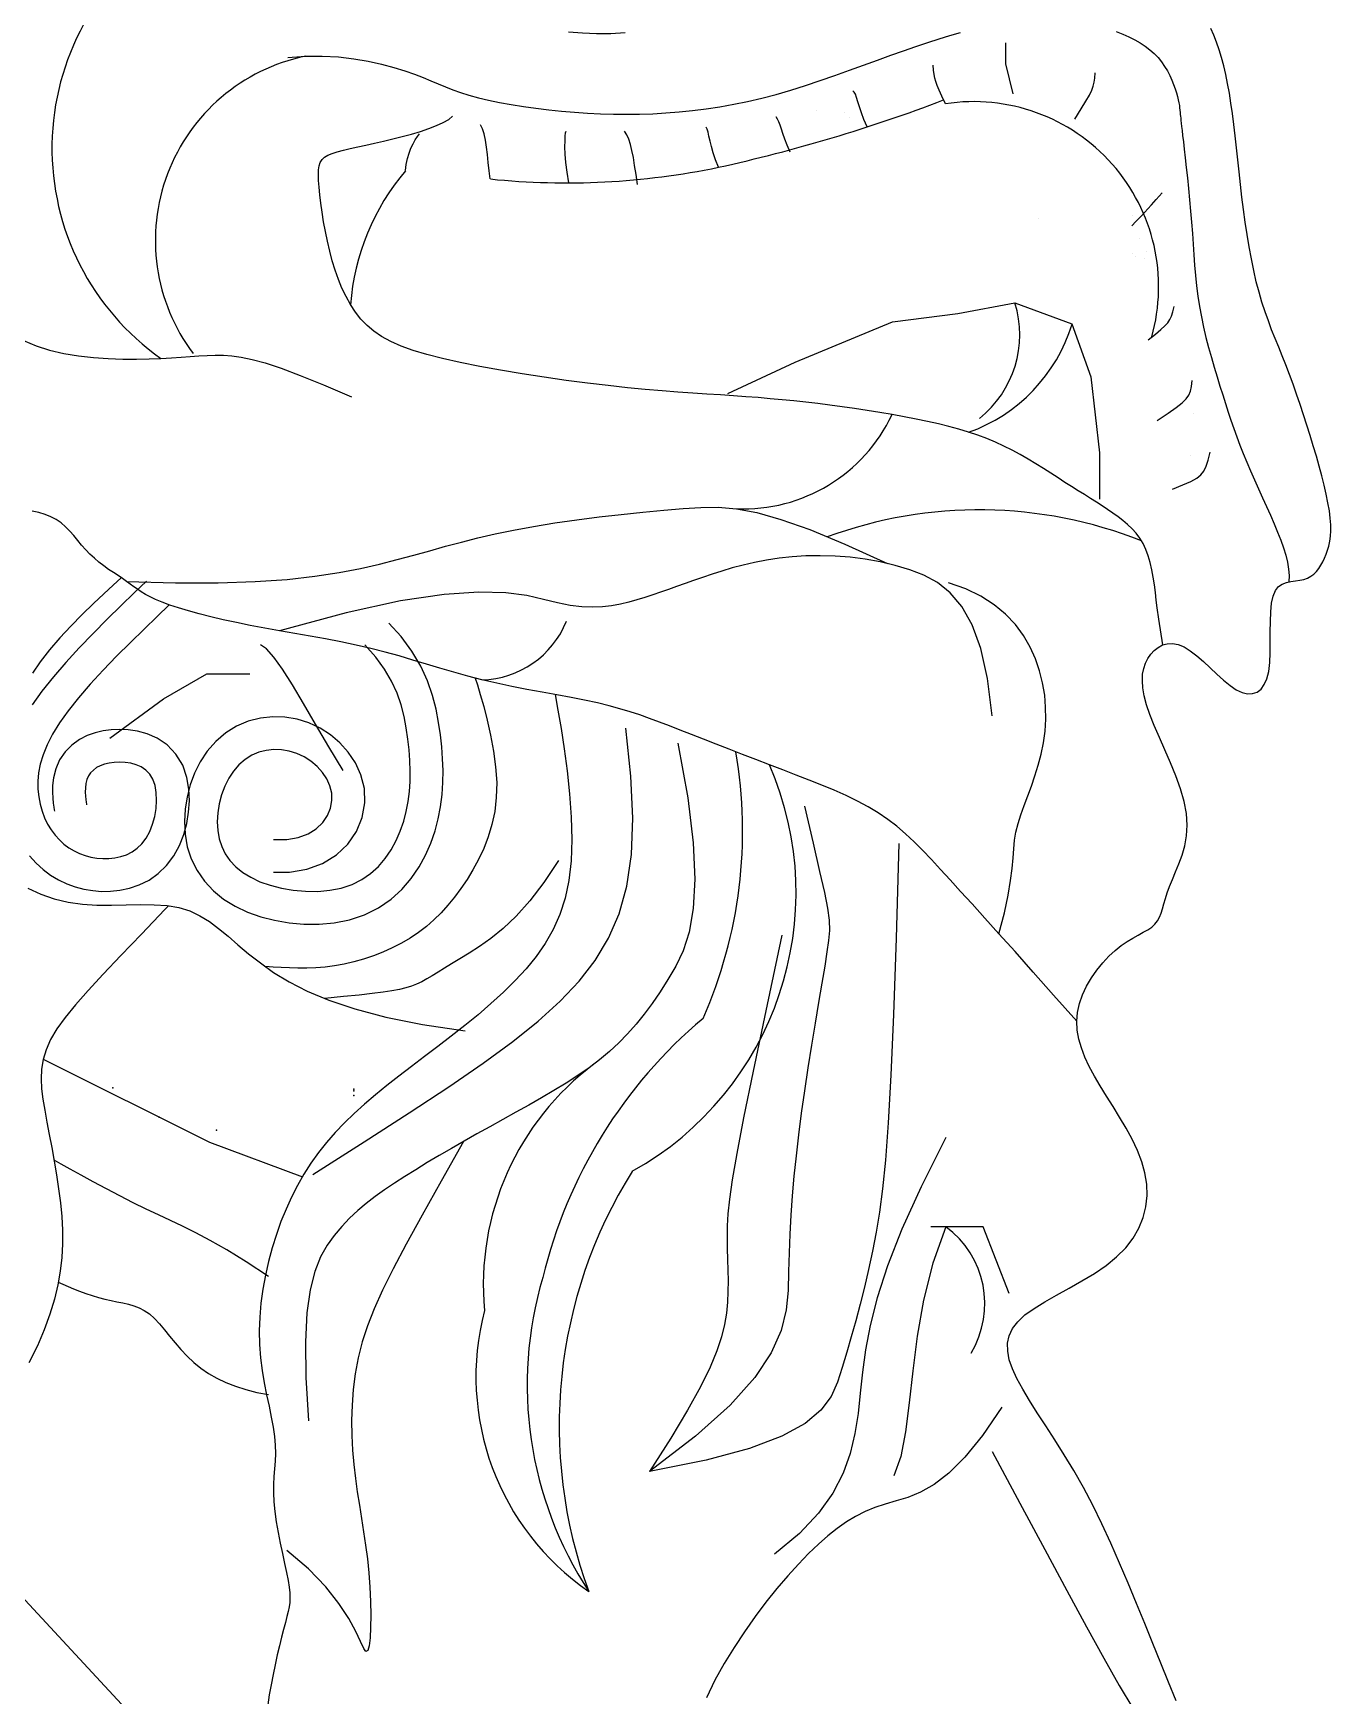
# Model space of a CAD drawing. Extents: x 1757 to 2197, y 240 to 1342.
# Drawn here: x 1944.8 to 2144.3, y 949.2 to 1204.9 of the extents above; entities that cross this region are included whole.
import ezdxf

# ---------------------------------------------------------------- set-up
doc = ezdxf.new("R2010")
doc.units = 0
doc.header["$LTSCALE"] = 10
doc.header["$MEASUREMENT"] = 0
for name, color, linetype in [('3', 3, 'CONTINUOUS'), ('4', 4, 'CONTINUOUS'), ('7', 7, 'CONTINUOUS')]:
    doc.layers.add(name, color=color, linetype=linetype)

msp = doc.modelspace()

# ---------------------------------------------------------------- linework, layer by layer
at = {"layer": '3'}
for p, q in [((2065.22, 1193.03), (2065.22, 1193.03)), ((2069.49, 1192.63), (2069.49, 1192.63)), ((2070.26, 1191.95), (2070.26, 1191.95)), ((2099.38, 1176.34), (2099.38, 1176.34)), ((2113.86, 1176.83), (2113.86, 1176.83)), ((2113.8, 1171.02), (2113.8, 1171.02)), ((2114.84, 1173.24), (2114.84, 1173.24)), ((2115.93, 1171.27), (2115.93, 1171.27)), ((2114.27, 1170.58), (2114.27, 1170.58)), ((2115.67, 1170.3), (2115.67, 1170.3)), ((2123.18, 1146.32), (2123.18, 1146.32)), ((2122.7, 1139.87), (2122.7, 1139.87))]:
    msp.add_line(p, q, dxfattribs=at)
for points in [[(2095.47, 1195.52), (2094.36, 1200.17), (2094.36, 1203.36)], [(2085.07, 1194.01), (2084.51, 1195.19), (2084.09, 1196.11), (2083.79, 1196.83), (2083.57, 1197.43), (2083.42, 1197.97), (2083.33, 1198.53), (2083.25, 1199.17), (2083.18, 1199.97)], [(2104.95, 1191.67), (2105.93, 1193.23), (2106.67, 1194.43), (2107.21, 1195.36), (2107.58, 1196.09), (2107.81, 1196.72), (2107.96, 1197.32), (2108.05, 1197.97), (2108.12, 1198.77)], [(2073.01, 1190.45), (2072.54, 1191.58), (2072.16, 1192.61), (2071.86, 1193.53), (2071.61, 1194.32), (2071.4, 1194.97), (2071.21, 1195.47), (2071.02, 1195.82), (2070.82, 1195.98)], [(2061.17, 1186.59), (2060.72, 1187.66), (2060.36, 1188.59), (2060.07, 1189.42), (2059.83, 1190.12), (2059.63, 1190.73), (2059.44, 1191.24), (2059.25, 1191.66), (2059.05, 1192)], [(2002.05, 1183.73), (2002.15, 1184.7), (2002.33, 1185.61), (2002.58, 1186.44), (2002.87, 1187.2), (2003.2, 1187.88), (2003.53, 1188.48), (2003.87, 1188.98), (2004.18, 1189.4)], [(2015.07, 1182.45), (2014.9, 1183.72), (2014.76, 1184.98), (2014.63, 1186.2), (2014.5, 1187.36), (2014.34, 1188.43), (2014.15, 1189.38), (2013.89, 1190.18), (2013.56, 1190.8)], [(2027.13, 1181.84), (2026.88, 1183.48), (2026.7, 1184.96), (2026.6, 1186.27), (2026.55, 1187.39), (2026.56, 1188.31), (2026.59, 1189.03), (2026.65, 1189.53), (2026.73, 1189.8)], [(2037.69, 1181.58), (2037.48, 1183.15), (2037.27, 1184.54), (2037.07, 1185.76), (2036.85, 1186.83), (2036.62, 1187.76), (2036.35, 1188.55), (2036.05, 1189.23), (2035.7, 1189.8)], [(2050.14, 1184.25), (2049.71, 1185.4), (2049.37, 1186.46), (2049.1, 1187.43), (2048.88, 1188.29), (2048.7, 1189.03), (2048.55, 1189.63), (2048.42, 1190.09), (2048.27, 1190.4)], [(2113.71, 1175.23), (2114.35, 1175.9), (2114.87, 1176.44), (2115.32, 1176.91), (2115.74, 1177.37), (2116.21, 1177.88), (2116.78, 1178.5), (2117.49, 1179.29), (2118.4, 1180.31)], [(2116.23, 1157.72), (2117.35, 1158.6), (2118.21, 1159.29), (2118.83, 1159.85), (2119.28, 1160.34), (2119.6, 1160.83), (2119.84, 1161.36), (2120.04, 1162.01), (2120.25, 1162.82)], [(2117.62, 1145.32), (2119.3, 1146.44), (2120.56, 1147.32), (2121.48, 1148.03), (2122.11, 1148.63), (2122.51, 1149.2), (2122.75, 1149.82), (2122.9, 1150.55), (2123.01, 1151.47)], [(2119.97, 1134.74), (2121.58, 1135.41), (2122.81, 1135.96), (2123.71, 1136.45), (2124.36, 1136.95), (2124.82, 1137.54), (2125.17, 1138.27), (2125.46, 1139.21), (2125.77, 1140.43)], [(1962.18, 1120.61), (1960.31, 1118.81), (1958.28, 1116.85), (1956.16, 1114.76), (1954, 1112.59), (1951.86, 1110.36), (1949.8, 1108.13), (1947.87, 1105.9), (1946.12, 1103.72), (1944.61, 1101.61)], [(1958.31, 1121.13), (1957.09, 1120.02), (1955.64, 1118.69), (1954.03, 1117.16), (1952.32, 1115.49), (1950.58, 1113.72), (1948.88, 1111.89), (1947.28, 1110.04), (1945.86, 1108.22), (1944.67, 1106.46)], [(1965.67, 1116.97), (1963.81, 1115.19), (1961.81, 1113.24), (1959.72, 1111.19), (1957.6, 1109.06), (1955.53, 1106.91), (1953.55, 1104.76), (1951.74, 1102.67), (1950.14, 1100.68), (1948.81, 1098.82), (1947.74, 1097.08), (1946.9, 1095.46), (1946.28, 1093.93), (1945.85, 1092.5), (1945.59, 1091.15), (1945.48, 1089.87), (1945.49, 1088.64), (1945.61, 1087.45), (1945.83, 1086.32), (1946.14, 1085.23), (1946.53, 1084.21), (1946.99, 1083.25), (1947.53, 1082.36), (1948.13, 1081.55), (1948.79, 1080.82), (1949.5, 1080.17), (1950.25, 1079.61), (1951.05, 1079.13), (1951.88, 1078.73), (1952.74, 1078.42), (1953.63, 1078.19), (1954.54, 1078.04), (1955.46, 1077.96), (1956.4, 1077.97), (1957.33, 1078.06), (1958.25, 1078.26), (1959.14, 1078.56), (1959.98, 1078.99), (1960.78, 1079.54), (1961.5, 1080.24), (1962.14, 1081.09), (1962.68, 1082.1), (1963.12, 1083.23), (1963.45, 1084.43), (1963.66, 1085.68), (1963.75, 1086.91), (1963.7, 1088.1), (1963.51, 1089.19), (1963.18, 1090.15), (1962.7, 1090.94), (1962.09, 1091.57), (1961.38, 1092.05), (1960.59, 1092.4), (1959.76, 1092.63), (1958.9, 1092.75), (1958.04, 1092.79), (1957.22, 1092.74), (1956.45, 1092.64), (1955.74, 1092.47), (1955.09, 1092.24), (1954.52, 1091.94), (1954.02, 1091.58), (1953.6, 1091.16), (1953.26, 1090.66), (1953.02, 1090.11), (1952.86, 1089.49), (1952.79, 1088.84), (1952.77, 1088.19), (1952.8, 1087.58), (1952.85, 1087.04), (1952.9, 1086.62), (1952.95, 1086.33), (1952.97, 1086.23)], [(1981.73, 1075.87), (1984.18, 1075.87), (1986.85, 1076.32), (1989.27, 1077.23), (1991.39, 1078.54), (1993.14, 1080.2), (1994.48, 1082.13), (1995.37, 1084.27), (1995.78, 1086.52), (1995.7, 1088.75), (1995.18, 1090.83), (1994.32, 1092.7), (1993.22, 1094.34), (1991.92, 1095.76), (1990.47, 1096.99), (1988.88, 1098.01), (1987.16, 1098.82), (1985.35, 1099.39), (1983.49, 1099.71), (1981.6, 1099.77), (1979.71, 1099.57), (1977.85, 1099.09), (1976.06, 1098.33), (1974.37, 1097.29), (1972.85, 1095.98), (1971.54, 1094.46), (1970.46, 1092.82), (1969.6, 1091.09), (1968.92, 1089.29), (1968.43, 1087.45), (1968.13, 1085.56), (1968.02, 1083.64), (1968.12, 1081.71), (1968.47, 1079.79), (1969.08, 1077.91), (1969.96, 1076.13), (1971.1, 1074.49), (1972.48, 1073.01), (1974.06, 1071.73), (1975.82, 1070.64), (1977.72, 1069.74), (1979.76, 1069.02), (1981.9, 1068.48), (1984.12, 1068.09), (1986.41, 1067.89), (1988.74, 1067.88), (1991.08, 1068.08), (1993.43, 1068.54), (1995.73, 1069.29), (1997.88, 1070.37), (1999.8, 1071.7), (2001.48, 1073.23), (2002.9, 1074.9), (2004.11, 1076.67), (2005.11, 1078.49), (2005.92, 1080.35), (2006.57, 1082.22), (2007.07, 1084.08), (2007.43, 1085.94), (2007.66, 1087.79), (2007.78, 1089.64), (2007.8, 1091.48), (2007.73, 1093.31), (2007.59, 1095.13), (2007.39, 1096.97), (2007.12, 1098.88), (2006.73, 1100.91), (2006.18, 1103.05), (2005.4, 1105.28), (2004.36, 1107.56), (2003.02, 1109.85), (2001.34, 1112.13), (1999.48, 1114.18)], [(1981.74, 1080.91), (1983.76, 1080.91), (1985.53, 1081.21), (1987.04, 1081.78), (1988.3, 1082.55), (1989.29, 1083.5), (1990.03, 1084.57), (1990.51, 1085.71), (1990.72, 1086.88), (1990.68, 1088.04), (1990.4, 1089.16), (1989.91, 1090.22), (1989.24, 1091.22), (1988.42, 1092.12), (1987.47, 1092.92), (1986.43, 1093.59), (1985.32, 1094.12), (1984.16, 1094.48), (1982.98, 1094.69), (1981.79, 1094.73), (1980.62, 1094.6), (1979.48, 1094.3), (1978.38, 1093.84), (1977.35, 1093.2), (1976.41, 1092.4), (1975.57, 1091.42), (1974.84, 1090.3), (1974.22, 1089.07), (1973.73, 1087.76), (1973.37, 1086.4), (1973.15, 1085.01), (1973.07, 1083.63), (1973.14, 1082.29), (1973.37, 1081.02), (1973.76, 1079.82), (1974.31, 1078.7), (1975.03, 1077.66), (1975.92, 1076.71), (1976.99, 1075.84), (1978.22, 1075.08), (1979.64, 1074.41), (1981.23, 1073.85), (1982.95, 1073.41), (1984.77, 1073.1), (1986.65, 1072.93), (1988.53, 1072.92), (1990.38, 1073.08), (1992.15, 1073.43), (1993.81, 1073.97), (1995.31, 1074.72), (1996.65, 1075.65), (1997.85, 1076.74), (1998.89, 1077.97), (1999.8, 1079.3), (2000.58, 1080.72), (2001.22, 1082.19), (2001.75, 1083.7), (2002.15, 1085.21), (2002.45, 1086.73), (2002.64, 1088.27), (2002.74, 1089.83), (2002.76, 1091.41), (2002.7, 1093.02), (2002.57, 1094.66), (2002.39, 1096.34), (2002.15, 1098.06), (2001.81, 1099.81), (2001.35, 1101.59), (2000.72, 1103.4), (1999.89, 1105.23), (1998.8, 1107.08), (1997.44, 1108.93), (1995.75, 1110.8)], [(1944.22, 1078.36), (1945.21, 1077.26), (1946.28, 1076.28), (1947.44, 1075.42), (1948.66, 1074.68), (1949.93, 1074.08), (1951.24, 1073.6), (1952.57, 1073.26), (1953.92, 1073.03), (1955.28, 1072.92), (1956.67, 1072.93), (1958.11, 1073.08), (1959.59, 1073.39), (1961.09, 1073.9), (1962.58, 1074.65), (1964, 1075.65), (1965.29, 1076.9), (1966.39, 1078.37), (1967.26, 1079.98), (1967.91, 1081.64), (1968.38, 1083.35), (1968.67, 1085.08), (1968.79, 1086.83), (1968.72, 1088.62), (1968.41, 1090.45), (1967.76, 1092.31), (1966.71, 1094.04), (1965.35, 1095.45), (1963.83, 1096.48), (1962.29, 1097.16), (1960.79, 1097.57), (1959.36, 1097.78), (1958.01, 1097.83), (1956.75, 1097.77), (1955.52, 1097.6), (1954.3, 1097.31), (1953.08, 1096.87), (1951.88, 1096.25), (1950.73, 1095.42), (1949.69, 1094.37), (1948.83, 1093.12), (1948.23, 1091.74), (1947.89, 1090.39), (1947.75, 1089.19), (1947.73, 1088.15), (1947.77, 1087.23), (1947.84, 1086.47), (1947.92, 1085.86), (1947.99, 1085.44), (1948.02, 1085.27)], [(2077.9, 1080.28), (2077.48, 1065.74), (2077.07, 1053.99), (2076.67, 1044.64), (2076.26, 1037.31), (2075.84, 1031.61), (2075.4, 1027.17), (2074.92, 1023.59), (2074.41, 1020.51), (2073.85, 1017.6), (2073.25, 1014.79), (2072.62, 1012.07), (2071.96, 1009.44), (2071.28, 1006.9), (2070.59, 1004.44), (2069.9, 1002.05), (2069.21, 999.72), (2068.48, 997.47), (2067.48, 995.28), (2065.91, 993.16), (2063.49, 991.11), (2059.93, 989.14), (2054.95, 987.26), (2048.25, 985.46), (2039.56, 983.74)], [(1943.96, 1073.43), (1945.94, 1072.51), (1948, 1071.78), (1950.13, 1071.26), (1952.33, 1070.95), (1954.57, 1070.82), (1956.83, 1070.8), (1959.07, 1070.85), (1961.26, 1070.89), (1963.36, 1070.87), (1965.35, 1070.74), (1967.19, 1070.43), (1968.86, 1069.91), (1970.4, 1069.18), (1971.86, 1068.27), (1973.29, 1067.2), (1974.74, 1066.01), (1976.26, 1064.71), (1977.9, 1063.34), (1979.71, 1061.91), (1981.74, 1060.46), (1984.11, 1059), (1986.91, 1057.57), (1990.25, 1056.17), (1994.24, 1054.84), (1999, 1053.6), (2004.62, 1052.47), (2011.21, 1051.47)], [(2059.91, 1066.21), (2057.42, 1054.53), (2055.48, 1045.27), (2054.02, 1038.08), (2052.98, 1032.63), (2052.27, 1028.57), (2051.84, 1025.59), (2051.61, 1023.33), (2051.51, 1021.47), (2051.49, 1019.72), (2051.51, 1018.01), (2051.56, 1016.34), (2051.6, 1014.69), (2051.63, 1013.05), (2051.61, 1011.41), (2051.54, 1009.75), (2051.38, 1008.07), (2051.11, 1006.33), (2050.65, 1004.44), (2049.93, 1002.29), (2048.87, 999.77), (2047.38, 996.76), (2045.39, 993.17), (2042.81, 988.86), (2039.56, 983.74)], [(1946.31, 1047.14), (1971.86, 1034.38), (1986.16, 1029.03)], [(2010.97, 1034.48), (2007.5, 1028.34), (2004.57, 1023.12), (2002.13, 1018.68), (2000.11, 1014.89), (1998.49, 1011.62), (1997.19, 1008.75), (1996.16, 1006.14), (1995.37, 1003.66), (1994.75, 1001.2), (1994.29, 998.76), (1993.98, 996.34), (1993.8, 993.94), (1993.73, 991.58), (1993.77, 989.27), (1993.89, 987.01), (1994.08, 984.81), (1994.32, 982.67), (1994.61, 980.58), (1994.93, 978.53), (1995.26, 976.5), (1995.58, 974.46), (1995.89, 972.4), (1996.16, 970.29), (1996.38, 968.14), (1996.55, 965.92), (1996.65, 963.72), (1996.68, 961.63), (1996.66, 959.74), (1996.57, 958.14), (1996.43, 956.93), (1996.22, 956.2), (1995.95, 956.04), (1995.61, 956.51), (1995.11, 957.57), (1994.37, 959.13), (1993.3, 961.11), (1991.79, 963.42), (1989.77, 966), (1987.13, 968.75), (1983.78, 971.6)], [(1980.96, 1013.72), (1977.52, 1015.96), (1974.56, 1017.78), (1972.01, 1019.24), (1969.77, 1020.44), (1967.75, 1021.44), (1965.87, 1022.32), (1964.03, 1023.17), (1962.14, 1024.05), (1960.15, 1025.03), (1958.08, 1026.09), (1956.02, 1027.17), (1954.01, 1028.25), (1952.14, 1029.27), (1950.47, 1030.2), (1949.05, 1030.98), (1947.97, 1031.59)], [(1948.62, 1012.82), (1949.32, 1012.52), (1950.12, 1012.18), (1950.98, 1011.83), (1951.91, 1011.47), (1952.87, 1011.11), (1953.85, 1010.78), (1954.83, 1010.47), (1955.8, 1010.21), (1956.74, 1010), (1957.65, 1009.83), (1958.54, 1009.66), (1959.4, 1009.46), (1960.23, 1009.22), (1961.05, 1008.91), (1961.85, 1008.49), (1962.63, 1007.94), (1963.4, 1007.25), (1964.17, 1006.43), (1964.95, 1005.51), (1965.75, 1004.53), (1966.6, 1003.51), (1967.48, 1002.48), (1968.43, 1001.47), (1969.45, 1000.5), (1970.55, 999.61), (1971.74, 998.8), (1973.03, 998.06), (1974.41, 997.4), (1975.88, 996.82), (1977.47, 996.32), (1979.16, 995.89), (1980.96, 995.55)]]:
    msp.add_lwpolyline(points, dxfattribs=at)
for centre, radius, start, end in [((1987.21, 1187.19), 39.56, 123.4218, 234.789), ((1992.46, 1173.01), 28.91, 101.6468, 216.9359), ((1997.83, 1422.61), 244.03, 282.3781, 290.8758), ((2089.4, 1165.88), 28.46, 344.2617, 98.7443), ((2029.43, 1160.41), 35.97, 139.5876, 175.6723), ((2026.79, 1296.65), 114.8, 264.1423, 281.7399), ((2080.08, 1158.51), 16.42, 308.4168, 17.3278), ((2080.14, 1167.55), 25.49, 289.4387, 343.1248), ((2053.98, 1157.01), 25.29, 267.6137, 334.7809), ((2090.26, 1063.96), 67.62, 68.3473, 110.2079), ((1982.77, 1082.19), 71.11, 336.1132, 9.8651), ((2096.11, 995.97), 75.05, 130.083, 166.463), ((2076.46, 1009.53), 14.67, 328.7823, 53.7603), ((2078.69, 997.03), 57.95, 163.4477, 213.2171)]:
    msp.add_arc(centre, radius, start, end, dxfattribs=at)
for p in [(1956.99, 1042.69), (1964.16, 1038.21)]:
    msp.add_point(p, dxfattribs=at)
at = {"layer": '4'}
for points in [[(1983.93, 1201.11), (1986.63, 1201.33), (1989.23, 1201.35), (1991.71, 1201.21), (1994.07, 1200.94), (1996.29, 1200.56), (1998.34, 1200.1), (2000.22, 1199.6), (2001.9, 1199.08), (2003.39, 1198.56), (2004.72, 1198.05), (2005.92, 1197.56), (2007.06, 1197.08), (2008.17, 1196.61), (2009.3, 1196.16), (2010.49, 1195.73), (2011.79, 1195.32), (2013.23, 1194.93), (2014.81, 1194.56), (2016.5, 1194.21), (2018.29, 1193.89), (2020.16, 1193.59), (2022.09, 1193.33), (2024.05, 1193.09), (2026.04, 1192.89), (2028.02, 1192.72), (2030.01, 1192.58), (2032, 1192.48), (2034, 1192.42), (2036.01, 1192.4), (2038.02, 1192.43), (2040.04, 1192.49), (2042.08, 1192.6), (2044.12, 1192.76), (2046.19, 1192.97), (2048.27, 1193.23), (2050.37, 1193.55), (2052.5, 1193.93), (2054.65, 1194.37), (2056.83, 1194.88), (2059.05, 1195.46), (2061.29, 1196.11), (2063.55, 1196.82), (2065.82, 1197.58), (2068.07, 1198.36), (2070.29, 1199.16), (2072.48, 1199.95), (2074.61, 1200.73), (2076.66, 1201.47), (2078.63, 1202.17), (2080.52, 1202.83), (2082.34, 1203.43), (2084.08, 1203.99), (2085.76, 1204.51), (2087.38, 1204.97)], [(2035.81, 1204.9), (2033.61, 1204.79), (2031.42, 1204.77), (2029.25, 1204.85), (2027.12, 1205.01)], [(2120.54, 948.47), (2119.39, 951.31), (2118.2, 954.25), (2116.97, 957.26), (2115.72, 960.33), (2114.45, 963.44), (2113.16, 966.56), (2111.84, 969.65), (2110.5, 972.7), (2109.12, 975.67), (2107.72, 978.54), (2106.28, 981.28), (2104.82, 983.87), (2103.35, 986.31), (2101.9, 988.6), (2100.51, 990.74), (2099.2, 992.75), (2098, 994.63), (2096.95, 996.37), (2096.06, 998), (2095.37, 999.5), (2094.89, 1000.9), (2094.64, 1002.2), (2094.63, 1003.43), (2094.87, 1004.58), (2095.39, 1005.69), (2096.2, 1006.75), (2097.3, 1007.79), (2098.7, 1008.81), (2100.35, 1009.83), (2102.17, 1010.86), (2104.1, 1011.92), (2106.05, 1013.02), (2107.97, 1014.18), (2109.78, 1015.4), (2111.4, 1016.71), (2112.79, 1018.11), (2113.92, 1019.6), (2114.82, 1021.16), (2115.47, 1022.78), (2115.89, 1024.44), (2116.07, 1026.15), (2116.02, 1027.88), (2115.75, 1029.62), (2115.26, 1031.36), (2114.59, 1033.09), (2113.78, 1034.82), (2112.85, 1036.52), (2111.86, 1038.2), (2110.84, 1039.85), (2109.83, 1041.45), (2108.86, 1043.02), (2107.98, 1044.53), (2107.19, 1046), (2106.52, 1047.43), (2105.98, 1048.84), (2105.57, 1050.22), (2105.33, 1051.58), (2105.26, 1052.94), (2105.37, 1054.3), (2105.67, 1055.67), (2106.15, 1057.02), (2106.77, 1058.34), (2107.51, 1059.61), (2108.35, 1060.82), (2109.25, 1061.93), (2110.2, 1062.95), (2111.15, 1063.83), (2112.1, 1064.58), (2113.02, 1065.21), (2113.9, 1065.74), (2114.73, 1066.21), (2115.5, 1066.63), (2116.19, 1067.03), (2116.79, 1067.44), (2117.29, 1067.88), (2117.69, 1068.38), (2117.99, 1068.93), (2118.24, 1069.55), (2118.45, 1070.23), (2118.66, 1070.98), (2118.89, 1071.8), (2119.17, 1072.71), (2119.52, 1073.69), (2119.97, 1074.75), (2120.47, 1075.9), (2120.98, 1077.14), (2121.47, 1078.48), (2121.87, 1079.92), (2122.14, 1081.46), (2122.25, 1083.11), (2122.14, 1084.87), (2121.79, 1086.74), (2121.23, 1088.7), (2120.51, 1090.69), (2119.69, 1092.7), (2118.83, 1094.68), (2117.98, 1096.59), (2117.19, 1098.41), (2116.51, 1100.1), (2115.99, 1101.62), (2115.63, 1102.99), (2115.42, 1104.22), (2115.35, 1105.31), (2115.4, 1106.3), (2115.57, 1107.19), (2115.84, 1107.99), (2116.2, 1108.71), (2116.65, 1109.38), (2117.17, 1109.96), (2117.77, 1110.44), (2118.45, 1110.8), (2119.18, 1111), (2119.98, 1111.04), (2120.84, 1110.88), (2121.76, 1110.51), (2122.72, 1109.92), (2123.73, 1109.14), (2124.75, 1108.24), (2125.79, 1107.28), (2126.83, 1106.31), (2127.85, 1105.39), (2128.85, 1104.58), (2129.8, 1103.93), (2130.71, 1103.5), (2131.54, 1103.3), (2132.31, 1103.32), (2133, 1103.56), (2133.6, 1104.02), (2134.1, 1104.71), (2134.49, 1105.61), (2134.78, 1106.74), (2134.94, 1108.09), (2135.02, 1109.59), (2135.03, 1111.18), (2135.03, 1112.8), (2135.04, 1114.4), (2135.09, 1115.89), (2135.21, 1117.22), (2135.45, 1118.33), (2135.82, 1119.17), (2136.31, 1119.77), (2136.88, 1120.17), (2137.53, 1120.43), (2138.21, 1120.58), (2138.9, 1120.68), (2139.57, 1120.76), (2140.2, 1120.89), (2140.77, 1121.09), (2141.28, 1121.36), (2141.73, 1121.7), (2142.14, 1122.11), (2142.49, 1122.56), (2142.82, 1123.06), (2143.11, 1123.6), (2143.37, 1124.16), (2143.62, 1124.75), (2143.84, 1125.36), (2144.02, 1126.02), (2144.17, 1126.74), (2144.28, 1127.51), (2144.33, 1128.36), (2144.32, 1129.29), (2144.25, 1130.32), (2144.11, 1131.45), (2143.9, 1132.67), (2143.63, 1133.98), (2143.31, 1135.37), (2142.95, 1136.81), (2142.54, 1138.31), (2142.11, 1139.85), (2141.64, 1141.42), (2141.16, 1143.01), (2140.66, 1144.61), (2140.14, 1146.21), (2139.61, 1147.79), (2139.07, 1149.36), (2138.53, 1150.9), (2137.97, 1152.41), (2137.42, 1153.86), (2136.87, 1155.25), (2136.32, 1156.61), (2135.78, 1157.95), (2135.24, 1159.28), (2134.73, 1160.64), (2134.23, 1162.04), (2133.75, 1163.49), (2133.31, 1165.03), (2132.88, 1166.66), (2132.49, 1168.37), (2132.13, 1170.16), (2131.79, 1172), (2131.47, 1173.89), (2131.18, 1175.81), (2130.91, 1177.74), (2130.67, 1179.68), (2130.44, 1181.61), (2130.23, 1183.53), (2130.02, 1185.41), (2129.82, 1187.26), (2129.62, 1189.06), (2129.42, 1190.82), (2129.21, 1192.5), (2128.98, 1194.12), (2128.73, 1195.67), (2128.46, 1197.13), (2128.17, 1198.53), (2127.86, 1199.86), (2127.52, 1201.12), (2127.15, 1202.32), (2126.76, 1203.47), (2126.34, 1204.56), (2125.89, 1205.6)], [(2111.32, 1205.12), (2112.33, 1204.73), (2113.29, 1204.31), (2114.19, 1203.87), (2115.02, 1203.39), (2115.8, 1202.87), (2116.51, 1202.32), (2117.17, 1201.74), (2117.76, 1201.11), (2118.3, 1200.45), (2118.77, 1199.76), (2119.2, 1199.06), (2119.57, 1198.34), (2119.89, 1197.64), (2120.16, 1196.96), (2120.4, 1196.3), (2120.59, 1195.69), (2120.75, 1195.14), (2120.87, 1194.63), (2120.97, 1194.17), (2121.04, 1193.75), (2121.09, 1193.37), (2121.13, 1193.01), (2121.17, 1192.69), (2121.19, 1192.38), (2121.22, 1192.09), (2121.25, 1191.79), (2121.29, 1191.45), (2121.33, 1191.04), (2121.39, 1190.54), (2121.46, 1189.91), (2121.55, 1189.14), (2121.66, 1188.18), (2121.8, 1187.03), (2121.95, 1185.71), (2122.11, 1184.24), (2122.28, 1182.65), (2122.45, 1180.98), (2122.62, 1179.26), (2122.77, 1177.52), (2122.92, 1175.79), (2123.04, 1174.09), (2123.16, 1172.43), (2123.27, 1170.8), (2123.39, 1169.18), (2123.53, 1167.59), (2123.69, 1166), (2123.89, 1164.42), (2124.14, 1162.84), (2124.43, 1161.26), (2124.77, 1159.68), (2125.14, 1158.1), (2125.55, 1156.54), (2125.97, 1155), (2126.41, 1153.5), (2126.85, 1152.03), (2127.29, 1150.61), (2127.71, 1149.24), (2128.13, 1147.91), (2128.54, 1146.62), (2128.97, 1145.35), (2129.41, 1144.08), (2129.86, 1142.82), (2130.35, 1141.54), (2130.87, 1140.24), (2131.42, 1138.91), (2132.01, 1137.56), (2132.62, 1136.19), (2133.23, 1134.81), (2133.85, 1133.44), (2134.47, 1132.08), (2135.06, 1130.74), (2135.63, 1129.44), (2136.16, 1128.17), (2136.64, 1126.94), (2137.06, 1125.76), (2137.41, 1124.62), (2137.68, 1123.52), (2137.85, 1122.47), (2137.92, 1121.46), (2137.87, 1120.5)], [(2118.51, 1110.81), (2117.87, 1114.79), (2117.63, 1116.52), (2117.49, 1117.67), (2117.35, 1118.85), (2117.2, 1120.04), (2117.03, 1121.21), (2116.82, 1122.36), (2116.57, 1123.47), (2116.27, 1124.52), (2115.9, 1125.5), (2115.46, 1126.4), (2114.96, 1127.22), (2114.39, 1127.97), (2113.76, 1128.67), (2113.09, 1129.32), (2112.37, 1129.93), (2111.61, 1130.51), (2110.82, 1131.08), (2110, 1131.64), (2109.15, 1132.2), (2108.28, 1132.77), (2107.37, 1133.34), (2106.44, 1133.92), (2105.47, 1134.52), (2104.47, 1135.15), (2103.44, 1135.8), (2102.38, 1136.49), (2101.28, 1137.2), (2100.15, 1137.92), (2098.99, 1138.65), (2097.8, 1139.37), (2096.58, 1140.07), (2095.34, 1140.75), (2094.06, 1141.38), (2092.76, 1141.98), (2091.42, 1142.53), (2090.04, 1143.04), (2088.62, 1143.52), (2087.14, 1143.97), (2085.6, 1144.39), (2084, 1144.79), (2082.32, 1145.18), (2080.56, 1145.54), (2078.74, 1145.9), (2076.87, 1146.24), (2074.96, 1146.56), (2073.03, 1146.87), (2071.1, 1147.16), (2069.18, 1147.43), (2067.28, 1147.68), (2065.42, 1147.91), (2063.58, 1148.12), (2061.77, 1148.32), (2059.95, 1148.5), (2058.12, 1148.67), (2056.27, 1148.83), (2054.39, 1148.97), (2052.46, 1149.11), (2050.46, 1149.24), (2048.39, 1149.38), (2046.22, 1149.52), (2043.93, 1149.68), (2041.5, 1149.87), (2038.91, 1150.1), (2036.15, 1150.36), (2033.2, 1150.68), (2030.04, 1151.06), (2026.74, 1151.49), (2023.36, 1151.97), (2019.97, 1152.49), (2016.64, 1153.04), (2013.44, 1153.62), (2010.44, 1154.22), (2007.7, 1154.83), (2005.29, 1155.45), (2003.18, 1156.09), (2001.34, 1156.76), (1999.75, 1157.47), (1998.36, 1158.23), (1997.16, 1159.05), (1996.11, 1159.94), (1995.17, 1160.91), (1994.33, 1161.98), (1993.57, 1163.13), (1992.88, 1164.36), (1992.26, 1165.65), (1991.71, 1167.01), (1991.22, 1168.42), (1990.77, 1169.87), (1990.38, 1171.36), (1990.02, 1172.87), (1989.7, 1174.38), (1989.43, 1175.88), (1989.19, 1177.33), (1989, 1178.71), (1988.85, 1180.01), (1988.73, 1181.19), (1988.66, 1182.23), (1988.63, 1183.12), (1988.65, 1183.86), (1988.74, 1184.49), (1988.92, 1185), (1989.19, 1185.43), (1989.57, 1185.79), (1990.08, 1186.1), (1990.73, 1186.38), (1991.53, 1186.64), (1992.47, 1186.9), (1993.53, 1187.15), (1994.69, 1187.41), (1995.95, 1187.67), (1997.27, 1187.96), (1998.66, 1188.26), (2000.08, 1188.6), (2001.52, 1188.96), (2002.95, 1189.35), (2004.33, 1189.77), (2005.63, 1190.21), (2006.81, 1190.67), (2007.84, 1191.14), (2008.67, 1191.62), (2009.28, 1192.1)], [(2051.58, 1149.45), (2061.97, 1154.31), (2076.91, 1160.48), (2086.98, 1161.78), (2095.75, 1163.4), (2104.53, 1160.16), (2107.45, 1152.04), (2108.75, 1140.36), (2108.75, 1133.22)], [(1943.28, 1157.64), (1945.21, 1156.8), (1947.29, 1156.13), (1949.48, 1155.62), (1951.74, 1155.24), (1954.04, 1154.98), (1956.31, 1154.83), (1958.53, 1154.75), (1960.64, 1154.75), (1962.61, 1154.79), (1964.4, 1154.87), (1966.04, 1154.97), (1967.54, 1155.07), (1968.93, 1155.18), (1970.25, 1155.26), (1971.52, 1155.33), (1972.77, 1155.36), (1974.03, 1155.34), (1975.33, 1155.25), (1976.77, 1155.06), (1978.44, 1154.71), (1980.45, 1154.16), (1982.88, 1153.36), (1985.84, 1152.25), (1989.42, 1150.8), (1993.73, 1148.94)], [(2105.26, 1052.94), (2101.71, 1056.97), (2098.56, 1060.52), (2095.77, 1063.65), (2093.3, 1066.4), (2091.11, 1068.82), (2089.16, 1070.98), (2087.4, 1072.91), (2085.79, 1074.67), (2084.3, 1076.3), (2082.9, 1077.82), (2081.55, 1079.24), (2080.24, 1080.55), (2078.93, 1081.77), (2077.59, 1082.92), (2076.21, 1083.98), (2074.74, 1084.98), (2073.18, 1085.92), (2071.52, 1086.81), (2069.78, 1087.65), (2067.95, 1088.46), (2066.06, 1089.25), (2064.11, 1090.03), (2062.11, 1090.81), (2060.07, 1091.59), (2058, 1092.38), (2055.92, 1093.18), (2053.85, 1093.98), (2051.81, 1094.77), (2049.81, 1095.54), (2047.87, 1096.3), (2046.02, 1097.02), (2044.27, 1097.71), (2042.63, 1098.35), (2041.07, 1098.95), (2039.57, 1099.51), (2038.08, 1100.04), (2036.57, 1100.54), (2034.99, 1101.01), (2033.33, 1101.46), (2031.53, 1101.89), (2029.58, 1102.31), (2027.49, 1102.72), (2025.29, 1103.13), (2023.02, 1103.55), (2020.71, 1103.98), (2018.38, 1104.43), (2016.06, 1104.92), (2013.79, 1105.44), (2011.59, 1106), (2009.44, 1106.6), (2007.33, 1107.22), (2005.24, 1107.86), (2003.15, 1108.49), (2001.05, 1109.11), (1998.9, 1109.71), (1996.7, 1110.27), (1994.43, 1110.79), (1992.1, 1111.28), (1989.74, 1111.73), (1987.36, 1112.16), (1985, 1112.58), (1982.66, 1112.99), (1980.37, 1113.4), (1978.15, 1113.82), (1976.02, 1114.25), (1974, 1114.69), (1972.08, 1115.14), (1970.29, 1115.59), (1968.64, 1116.04), (1967.13, 1116.49), (1965.78, 1116.93), (1964.61, 1117.36), (1963.6, 1117.78), (1962.75, 1118.18), (1962.02, 1118.58), (1961.38, 1118.97), (1960.8, 1119.36), (1960.25, 1119.76), (1959.7, 1120.17), (1959.12, 1120.58), (1958.49, 1121.01), (1957.81, 1121.46), (1957.1, 1121.94), (1956.36, 1122.43), (1955.62, 1122.96), (1954.88, 1123.53), (1954.17, 1124.13), (1953.48, 1124.77), (1952.84, 1125.45), (1952.22, 1126.17), (1951.62, 1126.89), (1951.02, 1127.61), (1950.41, 1128.3), (1949.76, 1128.96), (1949.07, 1129.56), (1948.32, 1130.09), (1947.5, 1130.53), (1946.6, 1130.88), (1945.65, 1131.17), (1944.63, 1131.39)], [(1959.12, 1120.58), (1966.65, 1120.36), (1973.21, 1120.35), (1978.89, 1120.54), (1983.81, 1120.89), (1988.07, 1121.36), (1991.8, 1121.93), (1995.08, 1122.57), (1998.03, 1123.25), (2000.76, 1123.93), (2003.32, 1124.62), (2005.78, 1125.3), (2008.2, 1125.98), (2010.64, 1126.63), (2013.15, 1127.28), (2015.8, 1127.89), (2018.64, 1128.48), (2021.71, 1129.04), (2024.98, 1129.56), (2028.36, 1130.04), (2031.79, 1130.48), (2035.21, 1130.88), (2038.55, 1131.23), (2041.74, 1131.53), (2044.72, 1131.78), (2047.46, 1131.95), (2050.13, 1131.97), (2052.93, 1131.74), (2056.07, 1131.16), (2059.76, 1130.12), (2064.2, 1128.54), (2069.6, 1126.3), (2076.17, 1123.32)], [(2093.3, 1066.4), (2094.13, 1069.63), (2094.71, 1072.33), (2095.09, 1074.58), (2095.32, 1076.46), (2095.46, 1078.06), (2095.57, 1079.47), (2095.7, 1080.77), (2095.91, 1082.03), (2096.24, 1083.34), (2096.67, 1084.7), (2097.17, 1086.12), (2097.72, 1087.59), (2098.29, 1089.12), (2098.84, 1090.7), (2099.35, 1092.34), (2099.8, 1094.03), (2100.14, 1095.78), (2100.38, 1097.57), (2100.5, 1099.39), (2100.48, 1101.24), (2100.33, 1103.11), (2100.02, 1104.97), (2099.55, 1106.83), (2098.91, 1108.68), (2098.09, 1110.49), (2097.07, 1112.25), (2095.82, 1113.93), (2094.33, 1115.52), (2092.57, 1116.98), (2090.53, 1118.29), (2088.19, 1119.43), (2085.52, 1120.37)], [(2012.75, 1105.7), (2013.08, 1104.67), (2013.53, 1103.2), (2014.05, 1101.36), (2014.6, 1099.24), (2015.12, 1096.93), (2015.57, 1094.5), (2015.89, 1092.05), (2016.05, 1089.65), (2015.99, 1087.37), (2015.74, 1085.22), (2015.32, 1083.2), (2014.75, 1081.3), (2014.06, 1079.51), (2013.27, 1077.83), (2012.4, 1076.24), (2011.49, 1074.75), (2010.54, 1073.35), (2009.57, 1072.02), (2008.55, 1070.78), (2007.5, 1069.62), (2006.39, 1068.54), (2005.24, 1067.54), (2004.02, 1066.6), (2002.74, 1065.74), (2001.4, 1064.95), (2000, 1064.22), (1998.55, 1063.57), (1997.08, 1063), (1995.58, 1062.5), (1994.08, 1062.07), (1992.58, 1061.73), (1991.1, 1061.46), (1989.65, 1061.28), (1988.23, 1061.17), (1986.84, 1061.11), (1985.49, 1061.11), (1984.17, 1061.15), (1982.89, 1061.21), (1981.65, 1061.29), (1980.45, 1061.38)], [(2043.9, 1095.73), (2045.45, 1087.31), (2046.29, 1080.4), (2046.54, 1074.78), (2046.29, 1070.27), (2045.64, 1066.66), (2044.71, 1063.77), (2043.58, 1061.4), (2042.38, 1059.35), (2041.17, 1057.47), (2039.96, 1055.7), (2038.74, 1054.04), (2037.49, 1052.48), (2036.19, 1051.01), (2034.83, 1049.61), (2033.4, 1048.28), (2031.88, 1047.01), (2030.25, 1045.78), (2028.53, 1044.59), (2026.73, 1043.43), (2024.86, 1042.29), (2022.94, 1041.17), (2020.98, 1040.06), (2018.99, 1038.96), (2016.99, 1037.86), (2014.99, 1036.74), (2013, 1035.63), (2011.03, 1034.51), (2009.09, 1033.4), (2007.2, 1032.3), (2005.37, 1031.21), (2003.6, 1030.13), (2001.91, 1029.09), (2000.31, 1028.06), (1998.79, 1027.04), (1997.35, 1026.01), (1995.98, 1024.95), (1994.67, 1023.84), (1993.42, 1022.66), (1992.23, 1021.4), (1991.08, 1020.03), (1989.98, 1018.51), (1988.97, 1016.71), (1988.08, 1014.48), (1987.36, 1011.67), (1986.87, 1008.12), (1986.63, 1003.67), (1986.7, 998.18), (1987.12, 991.5)], [(2063.37, 1086), (2064.71, 1080.33), (2065.72, 1076), (2066.45, 1072.75), (2066.92, 1070.33), (2067.17, 1068.47), (2067.22, 1066.9), (2067.1, 1065.36), (2066.85, 1063.6), (2066.5, 1061.4), (2066.07, 1058.79), (2065.57, 1055.84), (2065.04, 1052.63), (2064.48, 1049.25), (2063.92, 1045.77), (2063.39, 1042.26), (2062.89, 1038.81), (2062.46, 1035.48), (2062.09, 1032.26), (2061.77, 1029.15), (2061.5, 1026.11), (2061.29, 1023.14), (2061.13, 1020.22), (2061.01, 1017.33), (2060.94, 1014.45), (2060.86, 1011.56), (2060.56, 1008.57), (2059.79, 1005.4), (2058.27, 1001.96), (2055.74, 998.16), (2051.96, 993.92), (2046.65, 989.14), (2039.56, 983.74)], [(1965.57, 1070.7), (1965.01, 1070.11), (1961.41, 1066.33), (1958.25, 1063.04), (1955.52, 1060.18), (1953.2, 1057.68), (1951.25, 1055.49), (1949.66, 1053.54), (1948.39, 1051.77), (1947.43, 1050.13), (1946.74, 1048.56), (1946.29, 1047.06), (1946.05, 1045.57), (1945.98, 1044.08), (1946.06, 1042.55), (1946.26, 1040.96), (1946.54, 1039.27), (1946.87, 1037.45), (1947.23, 1035.53), (1947.62, 1033.52), (1948, 1031.45), (1948.36, 1029.33), (1948.68, 1027.19), (1948.95, 1025.04), (1949.15, 1022.91), (1949.26, 1020.81), (1949.26, 1018.73), (1949.15, 1016.65), (1948.92, 1014.55), (1948.54, 1012.41), (1948.02, 1010.2), (1947.33, 1007.91), (1946.47, 1005.52), (1945.41, 1003.02), (1944.11, 1000.43)], [(2093.75, 993.63), (2090.79, 989.26), (2088.07, 985.92), (2085.59, 983.46), (2083.31, 981.72), (2081.21, 980.53), (2079.27, 979.75), (2077.48, 979.2), (2075.8, 978.72), (2074.22, 978.19), (2072.71, 977.56), (2071.26, 976.82), (2069.84, 975.96), (2068.43, 974.97), (2067, 973.84), (2065.55, 972.55), (2064.03, 971.09), (2062.45, 969.46), (2060.81, 967.66), (2059.14, 965.71), (2057.46, 963.62), (2055.78, 961.41), (2054.14, 959.09), (2052.55, 956.68), (2051.03, 954.19), (2049.61, 951.62), (2048.3, 948.9)]]:
    msp.add_lwpolyline(points, dxfattribs=at)
for centre, radius, start, end in [((2013, 1072.76), 49.09, 299.1318, 23.5583), ((2099.31, 990.77), 73.65, 147.9326, 200.2479)]:
    msp.add_arc(centre, radius, start, end, dxfattribs=at)
at = {"layer": '7'}
for points in [[(2092.24, 1099.9), (2091.53, 1105.64), (2090.5, 1110.27), (2089.18, 1113.92), (2087.61, 1116.73), (2085.82, 1118.84), (2083.86, 1120.39), (2081.77, 1121.52), (2079.58, 1122.37), (2077.32, 1123.04), (2075.02, 1123.59), (2072.7, 1124), (2070.39, 1124.29), (2068.09, 1124.47), (2065.82, 1124.53), (2063.62, 1124.5), (2061.5, 1124.37), (2059.48, 1124.15), (2057.54, 1123.85), (2055.7, 1123.49), (2053.95, 1123.09), (2052.28, 1122.64), (2050.69, 1122.16), (2049.17, 1121.68), (2047.72, 1121.19), (2046.34, 1120.71), (2045.02, 1120.24), (2043.73, 1119.79), (2042.49, 1119.35), (2041.26, 1118.92), (2040.05, 1118.51), (2038.83, 1118.12), (2037.61, 1117.75), (2036.37, 1117.39), (2035.08, 1117.08), (2033.73, 1116.84), (2032.31, 1116.67), (2030.78, 1116.61), (2029.14, 1116.68), (2027.36, 1116.89), (2025.42, 1117.28), (2023.26, 1117.82), (2020.69, 1118.39), (2017.44, 1118.82), (2013.29, 1118.94), (2007.98, 1118.58), (2001.27, 1117.58), (1992.91, 1115.77), (1982.66, 1112.99)], [(1992.44, 1091.49), (1990.24, 1095.14), (1988.2, 1098.62), (1986.33, 1101.81), (1984.63, 1104.66), (1983.12, 1107.06), (1981.8, 1108.94), (1980.66, 1110.22), (1979.73, 1110.8)], [(1956.54, 1096.45), (1964.82, 1102.52), (1971.45, 1106.38), (1978.08, 1106.38)], [(2025.05, 1103.17), (2025.47, 1100.8), (2025.95, 1097.98), (2026.44, 1094.82), (2026.89, 1091.43), (2027.27, 1087.9), (2027.53, 1084.35), (2027.62, 1080.89), (2027.51, 1077.61), (2027.15, 1074.61), (2026.56, 1071.88), (2025.75, 1069.37), (2024.73, 1067.07), (2023.52, 1064.93), (2022.14, 1062.92), (2020.59, 1061.02), (2018.91, 1059.2), (2017.09, 1057.41), (2015.17, 1055.67), (2013.18, 1053.96), (2011.13, 1052.29), (2009.06, 1050.66), (2006.99, 1049.07), (2004.94, 1047.52), (2002.95, 1046), (2001.02, 1044.52), (1999.18, 1043.07), (1997.42, 1041.64), (1995.74, 1040.21), (1994.14, 1038.78), (1992.63, 1037.32), (1991.21, 1035.84), (1989.88, 1034.32), (1988.63, 1032.75), (1987.47, 1031.12), (1986.4, 1029.44), (1985.4, 1027.7), (1984.49, 1025.91), (1983.65, 1024.05), (1982.87, 1022.14), (1982.17, 1020.16), (1981.53, 1018.12), (1980.97, 1016.03), (1980.49, 1013.91), (1980.09, 1011.76), (1979.79, 1009.61), (1979.6, 1007.46), (1979.52, 1005.34), (1979.56, 1003.26), (1979.72, 1001.22), (1979.98, 999.25), (1980.31, 997.34), (1980.67, 995.51), (1981.05, 993.76), (1981.39, 992.1), (1981.69, 990.55), (1981.9, 989.1), (1982, 987.76), (1982.01, 986.51), (1981.96, 985.31), (1981.88, 984.13), (1981.79, 982.95), (1981.72, 981.73), (1981.7, 980.45), (1981.76, 979.06), (1981.91, 977.56), (1982.14, 975.98), (1982.43, 974.34), (1982.76, 972.71), (1983.09, 971.11), (1983.42, 969.59), (1983.72, 968.2), (1983.96, 966.97), (1984.13, 965.93), (1984.22, 965.05), (1984.25, 964.28), (1984.22, 963.58), (1984.12, 962.9), (1983.98, 962.2), (1983.78, 961.41), (1983.55, 960.51), (1983.27, 959.45), (1982.97, 958.25), (1982.64, 956.93), (1982.31, 955.51), (1981.97, 954.02), (1981.65, 952.49), (1981.35, 950.93), (1981.07, 949.38), (1980.83, 947.84)], [(1987.79, 1029.37), (1995.67, 1034.42), (2002.6, 1038.89), (2008.67, 1042.88), (2013.95, 1046.5), (2018.52, 1049.83), (2022.45, 1052.98), (2025.83, 1056.04), (2028.73, 1059.12), (2031.21, 1062.3), (2033.27, 1065.72), (2034.89, 1069.49), (2036.07, 1073.74), (2036.77, 1078.59), (2036.98, 1084.17), (2036.69, 1090.61), (2035.89, 1098.01)], [(1979.32, 926.43), (1964.15, 941.68), (1943.51, 963.95), (1927.82, 984.56), (1912.97, 1007.65), (1893.98, 1025.8), (1867.56, 1049.71), (1822.16, 1070.33), (1804.82, 1079.4), (1785.01, 1075.28), (1771.8, 1067.86), (1766.85, 1053.01)], [(2025.57, 1077.69), (2023.32, 1074.28), (2021.14, 1071.44), (2019.04, 1069.11), (2017.05, 1067.22), (2015.17, 1065.68), (2013.42, 1064.45), (2011.82, 1063.43), (2010.38, 1062.57), (2009.12, 1061.8), (2008.02, 1061.1), (2007.03, 1060.49), (2006.14, 1059.93), (2005.31, 1059.45), (2004.52, 1059.02), (2003.74, 1058.65), (2002.93, 1058.34), (2002.06, 1058.07), (2001.09, 1057.83), (1999.94, 1057.62), (1998.57, 1057.41), (1996.91, 1057.2), (1994.9, 1056.98), (1992.48, 1056.73), (1989.6, 1056.44)], [(2085.13, 1035.09), (2081.31, 1027.51), (2078.36, 1020.96), (2076.16, 1015.32), (2074.57, 1010.44), (2073.49, 1006.18), (2072.77, 1002.41), (2072.3, 998.99), (2071.96, 995.77), (2071.62, 992.63), (2071.15, 989.55), (2070.44, 986.49), (2069.35, 983.45), (2067.76, 980.4), (2065.56, 977.32), (2062.61, 974.21), (2058.79, 971.03)], [(2085.13, 1021.36), (2083.12, 1015.73), (2081.7, 1010.07), (2080.73, 1004.51), (2080.05, 999.2), (2079.5, 994.26), (2078.93, 989.83), (2078.19, 986.05), (2077.11, 983.04)], [(2094.86, 1011.07), (2090.86, 1021.36), (2082.84, 1021.36)], [(2092.24, 986.8), (2096.51, 978.86), (2100.34, 971.74), (2103.74, 965.41), (2106.77, 959.84), (2109.45, 955), (2111.81, 950.84), (2113.89, 947.34), (2115.72, 944.47)]]:
    msp.add_lwpolyline(points, dxfattribs=at)
for centre, radius, start, end in [((2013.41, 1119.87), 14.43, 271.523, 337.9321), ((2056.4, 1012.38), 42.41, 126.6829, 185.2644), ((2052.95, 998.31), 40.09, 165.2853, 235.4607)]:
    msp.add_arc(centre, radius, start, end, dxfattribs=at)
for p in [(1994.06, 1042.51), (1994.06, 1042.26), (1994.06, 1041.54), (1972.95, 1036.18)]:
    msp.add_point(p, dxfattribs=at)

doc.saveas('drawing.dxf')
